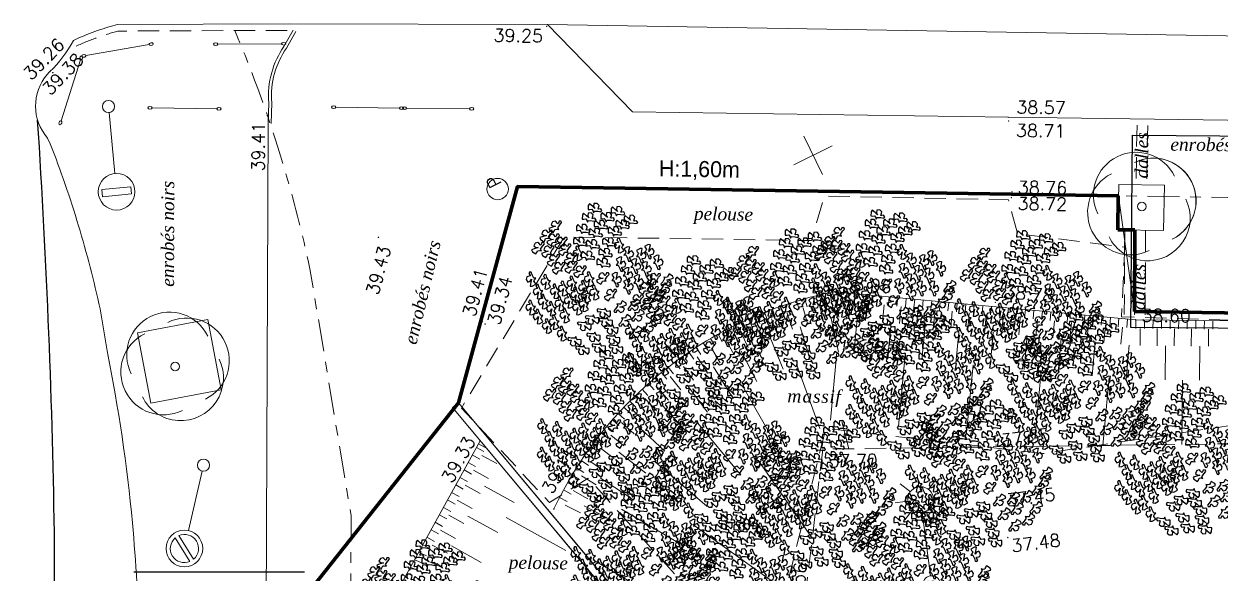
# Model space of a CAD drawing. Extents: x 996 to 1166918, y 537 to 295728.
# Drawn here: x 1043.31 to 1071.31, y 702.72 to 715.56 of the extents above; entities that cross this region are included whole.
import ezdxf

# ---------------------------------------------------------------- set-up
doc = ezdxf.new("R2010")
doc.units = 0
doc.header["$MEASUREMENT"] = 0
for name, pattern in [('CONTINU', [0]), ('DGN2', [0.75, 0.5, -0.25]), ('DGN3', [1.25, 1, -0.25]), ('DGN4', [1.5, 0.75, -0.25, 0.25, -0.25])]:
    doc.linetypes.add(name, pattern=pattern)
doc.layers.get('0').update_dxf_attribs({"linetype": 'CONTINUOUS', "lineweight": 0})
doc.layers.add('BORDURE', color=7, linetype='CONTINU')
doc.layers.add('Buissons', color=7, linetype='CONTINUOUS', true_color=0x04ec8b)
doc.layers.add('Trottoirs', color=7, linetype='CONTINUOUS', true_color=0xffffff)
for name, color, linetype, lineweight in [('CF-FON-CADASTRE-DIGITALISE', 6, 'DGN4', 0), ('CF-TOPO-ALTITUDE-TN', 94, 'CONTINUOUS', 0), ('CF-TOPO-ALTITUDE-VOIRIE', 7, 'CONTINUOUS', 0), ('CF-TOPO-BATI', 7, 'CONTINUOUS', 0), ('CF-TOPO-CARROYAGE', 7, 'CONTINUOUS', 0), ('CF-TOPO-ECL-SIGNAL', 6, 'CONTINUOUS', 0), ('CF-TOPO-MOBILIER-FIXE', 7, 'CONTINUOUS', 0), ('CF-TOPO-MOBILIER-LEGER', 7, 'CONTINUOUS', 0), ('CF-TOPO-NATURE-MATERIAUX-TXT', 7, 'CONTINUOUS', 0), ('CF-TOPO-RELIEF-NATUREL', 94, 'CONTINUOUS', 0), ('CF-TOPO-SIGNAL-NON-ELECT', 6, 'CONTINUOUS', 0), ('CF-TOPO-VEGETATION', 94, 'CONTINUOUS', 0), ('CF-TOPO-VOIRIE', 7, 'CONTINUOUS', 0), ('DIVERS', 7, 'CONTINU', 5), ('Grilles', 1, 'CONTINUOUS', 158), ('Texte projet', 7, 'CONTINU', 5)]:
    doc.layers.add(name, color=color, linetype=linetype, lineweight=lineweight)
doc.layers.add('Clôtures', color=7, linetype='CONTINUOUS', lineweight=120, true_color=0x04c83f)
doc.layers.get('Grilles').off()
doc.styles.add('LEROY', font='j_leroy')
doc.styles.add('SIMPLEX', font='simplex.shx')
doc.styles.add('Style-Times New Roman IF', font='timesi.ttf')

# ---------------------------------------------------------------- blocks, each defined once
blk = doc.blocks.new('BL79', base_point=(1.5, 1))
blk.add_lwpolyline([(1, 0.5), (1, 1.5), (2, 1.5), (2, 0.5), (1, 0.5)])
blk = doc.blocks.new('cf815panneau-stationnement-interdit')
at = {"color": 0, "linetype": 'Continuous'}
for p, q in [((0, -1.571), (0, -0.142)), ((0.195, -2.266), (-0.266, -1.805)), ((0.265, -2.195), (-0.196, -1.734))]:
    blk.add_line(p, q, dxfattribs=at)
at = {"color": 0}
blk.add_circle((0, 0), 0.142, dxfattribs=at)
at = {"color": 0, "linetype": 'Continuous'}
blk.add_circle((0, -2), 0.429, dxfattribs=at)
blk.add_circle((0, -2), 0.429, dxfattribs=at)
for start, end in [(323.6531, 126.3469), (143.7455, 306.2544)]:
    blk.add_arc((0, -2), 0.33, start, end, dxfattribs=at)
blk = doc.blocks.new('cf182poubelle')
at = {"color": 0}
blk.add_circle((0, 0), 0.25, dxfattribs=at)
at = {"color": 0, "style": 'SIMPLEX'}
blk.add_text('P', height=0.3, rotation=180, dxfattribs=at).set_placement((-0.065, 0.151))
blk = doc.blocks.new('cf232lampadaire-droit')
at = {"color": 0, "flags": 128}
for points in [[(0, -1.7), (0, -1.7), (0, -0.2)], [(-0.212132, -1.787868), (-0.424264, -1.575736)], [(0.212132, -1.787868), (0.424264, -1.575736)], [(-0.3, -2), (-0.6, -2)], [(-0.424264, -2.424264), (-0.212132, -2.212132)], [(0.424264, -2.424264), (0.212132, -2.212132)], [(0.6, -2), (0.3, -2)], [(0, -2.3), (0, -2.6)]]:
    blk.add_lwpolyline(points, dxfattribs=at)
at = {"color": 0}
for centre, radius in [((0, 0), 0.2), ((0, -2), 0.3)]:
    blk.add_circle(centre, radius, dxfattribs=at)
blk = doc.blocks.new('cf30arbre20')
blk.add_circle((0, 0), 0.1)
for centre, start, end in [((0, 0.3), 0, 180), ((-0.3, 0), 90, 270), ((0.3, 0), 270, 90), ((0, -0.3), 180, 0)]:
    blk.add_arc(centre, 1, start, end)
blk = doc.blocks.new('cf39entourage-arbre-carre')
at = {"color": 0}
for p, q in [((0, 0), (0, 1)), ((0, 1), (1, 1)), ((1, 1), (1, 0)), ((1, 0), (0, 0))]:
    blk.add_line(p, q, dxfattribs=at)
blk = doc.blocks.new('cf132arceau-vehicules')
blk.add_line((0.031, 0), (0.969, 0))
for centre in [(0, 0), (1, 0)]:
    blk.add_circle(centre, 0.0314)
blk = doc.blocks.new('cf812panneau-sens-interdit')
at = {"color": 0, "linetype": 'Continuous'}
for p, q in [((0, -1.571), (0, -0.142)), ((-0.343, -2.086), (-0.343, -1.915)), ((0.343, -1.915), (-0.343, -1.915)), ((0.343, -2.086), (0.343, -1.915)), ((0.343, -2.086), (-0.343, -2.086))]:
    blk.add_line(p, q, dxfattribs=at)
at = {"color": 0}
blk.add_circle((0, 0), 0.142, dxfattribs=at)
at = {"color": 0, "linetype": 'Continuous'}
blk.add_circle((0, -2), 0.429, dxfattribs=at)
blk.add_circle((0, -2), 0.429, dxfattribs=at)
blk = doc.blocks.new('CROIX')
at = {"linetype": 'CONTINU'}
for p, q in [((0, 0.5), (0, -0.5)), ((-0.5, 0), (0.5, 0))]:
    blk.add_line(p, q, dxfattribs=at)
blk = doc.blocks.new('BRANCHS', base_point=(1.4853, 0.588))
for p, q in [((1.4971, 0.6014), (1.4858, 0.588)), ((1.4858, 0.588), (1.5005, 0.5883)), ((1.5146, 0.6522), (1.4864, 0.6366)), ((1.4864, 0.6366), (1.4921, 0.6254)), ((1.4921, 0.6254), (1.5019, 0.6135)), ((1.5019, 0.6135), (1.4971, 0.6014)), ((1.5005, 0.5883), (1.5139, 0.5633)), ((1.5139, 0.5633), (1.5211, 0.5412)), ((1.5313, 0.6501), (1.5146, 0.6522)), ((1.5199, 0.5964), (1.5255, 0.6211)), ((1.5292, 0.6122), (1.5199, 0.5964)), ((1.5255, 0.6211), (1.5313, 0.6501)), ((1.5291, 0.572), (1.5482, 0.5759)), ((1.5308, 0.5654), (1.5291, 0.572)), ((1.5487, 0.6203), (1.5292, 0.6122)), ((1.5407, 0.5536), (1.5308, 0.5654)), ((1.5482, 0.5759), (1.5568, 0.5791)), ((1.5622, 0.5996), (1.5487, 0.6203)), ((1.5568, 0.5791), (1.5622, 0.5996)), ((1.5211, 0.5412), (1.5336, 0.5396)), ((1.5336, 0.5396), (1.5407, 0.5536))]:
    blk.add_line(p, q)
blk = doc.blocks.new('ARBRE12')
at = {"yscale": 3, "zscale": 3}
for p, xscale, rotation in [((-0.069, 1.578), 3.00000000000064, 60.00000000000705), ((0.466, 1.504), 3.00000000000064, 60.00000000000705), ((-0.882, 1.184), 3.00000000000064, 119.9999999999929), ((-0.207, 1.356), 3.00000000000064, 60.00000000000705), ((0.069, 1.181), 3.00000000000064, 60.00000000000705), ((0.225, 1.366), 3.00000000000064, 60.00000000000705), ((0.578, 1.19), 3.00000000000064, 60.00000000000705), ((0.768, 1.301), 3.00000000000064, 60.00000000000705), ((-1.098, 0.971), 3.00000000000064, 119.9999999999929), ((-0.934, 0.879), 3.00000000000064, 119.9999999999929), ((-0.345, 1.088), 3.00000000000064, 60.00000000000705), ((-0.051, 0.996), 3.00000000000064, 60.00000000000705), ((0.397, 1.033), 3.00000000000064, 60.00000000000705), ((-1.287, 0.685), 3.00000000000064, 119.9999999999929), ((-1.055, 0.602), 3.00000000000064, 119.9999999999929), ((-0.744, 0.805), 3.00000000000064, 119.9999999999929), ((-0.658, 0.648), 3.00000000000064, 119.9999999999929), ((-0.414, 0.783), 3.00000000000064, 60.00000000000705), ((-0.12, 0.728), 3.00000000000064, 60.00000000000705), ((0.268, 0.774), 3.00000000000064, 60.00000000000705), ((0.645, 0.837), 3, 180), ((-0.925, 0.399), 3.00000000000064, 119.9999999999929), ((-0.528, 0.436), 3.00000000000064, 119.9999999999929), ((-0.321, 0.652), 3, 180), ((-0.232, 0.46), 3.00000000000064, 60.00000000000705), ((0.13, 0.294), 3.00000000000064, 60.00000000000705), ((0.181, 0.525), 3.00000000000064, 60.00000000000705), ((-0.804, 0.214), 3.00000000000064, 119.9999999999929), ((-0.511, 0.232), 3.00000000000064, 119.9999999999929), ((-0.304, 0.131), 3.00000000000064, 119.9999999999929), ((-1.417, 0.051), 3, 180), ((-1.072, -0.013), 3, 180), ((-0.459, -0.05), 3, 180), ((-0.054, 0.051), 3, 180), ((0.23, -0.026), 3.00000000000064, 119.9999999999929), ((1.573, 0.076), 3.00000000000064, 299.999999999993), ((-1.253, -0.244), 3, 180), ((-0.856, -0.235), 3, 180), ((-0.666, -0.17), 3, 180), ((-0.373, -0.318), 3, 180), ((-0.192, -0.152), 3, 180), ((-0.131, -0.328), 3, 180), ((0.067, -0.263), 3, 180), ((0.412, -0.414), 3.00000000000064, 119.9999999999929), ((1.383, -0.293), 3.00000000000064, 299.999999999993), ((1.538, -0.099), 3.00000000000064, 299.999999999993), ((-1.425, -0.614), 3, 180), ((-1.132, -0.475), 3, 180), ((-0.942, -0.642), 3, 180), ((-0.744, -0.522), 3, 180), ((-0.528, -0.457), 3, 180), ((-0.33, -0.614), 3, 180), ((-0.183, -0.54), 3, 180), ((0.477, -0.552), 3.00000000000064, 299.999999999993), ((0.805, -0.506), 3.00000000000064, 299.999999999993), ((1.116, -0.469), 3.00000000000064, 299.999999999993), ((-1.253, -0.826), 3, 180), ((-0.873, -0.956), 3, 180), ((-0.623, -0.799), 3, 180), ((-0.069, -0.807), 3.00000000000064, 240.0000000000071), ((0.208, -0.65), 3.00000000000064, 240.0000000000071), ((0.251, -0.863), 3.00000000000064, 240.0000000000071), ((0.589, -0.875), 3.00000000000064, 299.999999999993), ((0.891, -0.755), 3.00000000000064, 299.999999999993), ((1.34, -0.728), 3.00000000000064, 299.999999999993), ((-1.037, -1.048), 3, 180), ((-0.692, -1.224), 3, 180), ((-0.25, -0.955), 3.00000000000064, 240.0000000000071), ((0.38, -1.038), 3.00000000000064, 240.0000000000071), ((0.84, -1.143), 3.00000000000064, 299.999999999993), ((1.159, -1.005), 3.00000000000064, 299.999999999993), ((-0.482, -1.316), 3.00000000000064, 240.0000000000071), ((-0.034, -1.214), 3.00000000000064, 240.0000000000071), ((0.087, -1.463), 3.00000000000064, 240.0000000000071), ((0.423, -1.269), 3.00000000000064, 240.0000000000071), ((-0.293, -1.519), 3.00000000000064, 240.0000000000071), ((0.492, -1.491), 3.00000000000064, 240.0000000000071)]:
    blk.add_blockref('BRANCHS', p, dxfattribs=dict(at, xscale=xscale, rotation=rotation))
at = {"xscale": 3, "yscale": 3, "zscale": 3}
for p in [(0.641, 0.59), (0.935, 0.553), (1.124, 0.645), (1.331, 0.396), (0.46, 0.35), (0.624, 0.1), (0.805, 0.304), (1.055, 0.239), (0.357, -0.01), (0.633, -0.177), (0.874, -0.066), (1.167, -0.066)]:
    blk.add_blockref('BRANCHS', p, dxfattribs=at)
blk = doc.blocks.new('A$C18F56CE4')
at = {"layer": 'Buissons', "color": 112, "ltscale": 0.05}
for p in [(1.844, -2.189), (8.462, -2.34), (6.455, -2.787), (11.872, -2.827), (4.161, -3.416), (9.331, -4.628), (13.115, -4.725), (18.651, -5.395), (2.116, -5.63), (22.812, -5.724), (4.811, -6.327), (15.628, -6.412), (10.719, -6.711), (7.056, -7.194), (2.894, -8.621), (9.273, -9.019), (4.96, -9.467), (-2.186, -10.063), (-0.55, -11.512), (2.385, -11.642), (7.237, -11.592), (5.06, -12.635), (7.926, -14.164), (1.3, -14.421), (-0.969, -14.533), (5.367, -15.619), (3.423, -16.893), (-0.204, -17.822)]:
    blk.add_blockref('ARBRE12', p, dxfattribs=at)

msp = doc.modelspace()

# ---------------------------------------------------------------- linework, layer by layer
msp.add_line((1055.569, 715.548), (1098.75, 714.833))
at = {"ltscale": 0.05}
for p, q in [((1053.482, 706.703), (1053.344, 706.587)), ((1061.101, 697.607), (1053.482, 706.703)), ((1053.344, 706.587), (1060.964, 697.492))]:
    msp.add_line(p, q, dxfattribs=at)
at = {"layer": 'BORDURE'}
msp.add_line((1043.858, 664.112), (1044.031, 703.344), dxfattribs=at)
msp.add_arc((850.245, 700.609), 193.805, 0.80853, 3.7574, dxfattribs=at)
at = {"layer": 'CF-FON-CADASTRE-DIGITALISE', "lineweight": 0, "flags": 128}
msp.add_lwpolyline([(1050.968, 703.567), (1053.482, 706.703), (1054.868, 711.757), (1098.804, 711.085), (1101.999, 712.978), (1112.616, 712.853), (1112.579, 707.868), (1117.23, 707.834), (1117.273, 710.777), (1153.907, 710.161, -0.128061), (1156.194, 709.608, -0.158091), (1158.331, 707.385, 0.029168), (1158.834, 706.487, -0.115233), (1159.602, 701.898), (1159.408, 609.46), (1158.951, 609.468), (1158.813, 602.433), (1152.032, 598.153, -0.108271), (1148.523, 597.143), (1064.89, 598.051, -0.391305), (1050.624, 612.661), (1050.97, 704.056), (1050.006, 709.836, 0.020715), (1049.379, 712.281, 0.027295), (1048.249, 715.408)], format="xyb", dxfattribs=at)
at = {"layer": 'CF-TOPO-ALTITUDE-TN', "lineweight": 0, "flags": 128}
for points in [[(1066.429, 711.502, 1), (1066.42, 711.498, 1), (1066.429, 711.502)], [(1062.294, 709.301, 1), (1062.285, 709.297, 1), (1062.294, 709.301)], [(1066.054, 709.051, 1), (1066.045, 709.046, 1), (1066.054, 709.051)], [(1069.338, 708.643, 1), (1069.329, 708.639, 1), (1069.338, 708.643)], [(1054.111, 708.547, 1), (1054.102, 708.542, 1), (1054.111, 708.547)], [(1058.097, 707.295, 1), (1058.088, 707.29, 1), (1058.097, 707.295)], [(1053.992, 705.809, 1), (1053.983, 705.805, 1), (1053.992, 705.809)], [(1062.016, 705.62, 1), (1062.007, 705.616, 1), (1062.016, 705.62)], [(1066.068, 705.713, 1), (1066.059, 705.709, 1), (1066.068, 705.713)], [(1055.719, 704.22, 1), (1055.71, 704.215, 1), (1055.719, 704.22)], [(1066.192, 704.318, 1), (1066.183, 704.313, 1), (1066.192, 704.318)], [(1061.46, 703.097, 1), (1061.451, 703.093, 1), (1061.46, 703.097)]]:
    msp.add_lwpolyline(points, format="xyb", dxfattribs=at)
at = {"layer": 'CF-TOPO-ALTITUDE-TN', "lineweight": 0}
for p in [(1066.424, 711.5), (1062.289, 709.299), (1066.05, 709.048), (1069.333, 708.641), (1054.107, 708.544), (1058.092, 707.292), (1053.987, 705.807), (1062.011, 705.618), (1066.064, 705.711), (1055.715, 704.218), (1066.187, 704.316), (1061.456, 703.095)]:
    msp.add_point(p, dxfattribs=at)
at = {"layer": 'CF-TOPO-ALTITUDE-VOIRIE', "lineweight": 0, "flags": 128}
for points in [[(1055.551, 715.509, 1), (1055.542, 715.504, 1), (1055.551, 715.509)], [(1043.925, 714.451, 1), (1043.916, 714.446, 1), (1043.925, 714.451)], [(1043.993, 714.427, 1), (1043.984, 714.423, 1), (1043.993, 714.427)], [(1049.012, 713.423, 1), (1049.003, 713.419, 1), (1049.012, 713.423)], [(1066.359, 713.383, 1), (1066.35, 713.379, 1), (1066.359, 713.383)], [(1066.364, 713.293, 1), (1066.355, 713.289, 1), (1066.364, 713.293)], [(1066.441, 711.639, 1), (1066.433, 711.634, 1), (1066.441, 711.639)], [(1051.615, 710.575, 1), (1051.606, 710.57, 1), (1051.615, 710.575)], [(1054.046, 708.601, 1), (1054.037, 708.597, 1), (1054.046, 708.601)], [(1066.344, 703.552, 1), (1066.335, 703.547, 1), (1066.344, 703.552)]]:
    msp.add_lwpolyline(points, format="xyb", dxfattribs=at)
at = {"layer": 'CF-TOPO-BATI', "lineweight": 0}
msp.add_line((1053.344, 706.587), (1053.482, 706.703), dxfattribs=at)
at = {"layer": 'CF-TOPO-BATI', "lineweight": 0, "flags": 128}
for points in [[(1061.101, 697.607), (1056.289, 703.342), (1053.482, 706.703)], [(1060.964, 697.492), (1056.151, 703.227), (1053.344, 706.587)]]:
    msp.add_lwpolyline(points, dxfattribs=at)
at = {"layer": 'CF-TOPO-RELIEF-NATUREL', "lineweight": 0}
for p, q in [((1061.783, 709.186), (1061.832, 708.992)), ((1061.977, 709.233), (1062.022, 709.038)), ((1062.173, 709.276), (1062.213, 709.08)), ((1062.37, 709.291), (1062.352, 709.092)), ((1062.569, 709.273), (1062.551, 709.074)), ((1062.768, 709.254), (1062.75, 709.055)), ((1062.968, 709.236), (1062.949, 709.037)), ((1063.167, 709.217), (1063.148, 709.018)), ((1063.366, 709.199), (1063.347, 708.999)), ((1063.565, 709.18), (1063.546, 708.981)), ((1063.764, 709.161), (1063.745, 708.962)), ((1063.963, 709.143), (1063.945, 708.944)), ((1060.829, 708.889), (1060.898, 708.702)), ((1061.017, 708.957), (1061.082, 708.768)), ((1061.206, 709.02), (1061.268, 708.83)), ((1061.397, 709.08), (1061.455, 708.888)), ((1061.549, 708.916), (1061.659, 708.531)), ((1061.59, 709.135), (1061.643, 708.942)), ((1061.927, 709.016), (1062.021, 708.627)), ((1062.309, 709.099), (1062.386, 708.707)), ((1062.65, 709.064), (1062.613, 708.666)), ((1063.049, 709.027), (1063.011, 708.629)), ((1063.447, 708.99), (1063.41, 708.592)), ((1063.845, 708.953), (1063.808, 708.555)), ((1064.162, 709.124), (1064.144, 708.925)), ((1064.243, 708.916), (1064.206, 708.517)), ((1064.361, 709.106), (1064.343, 708.906)), ((1064.561, 709.087), (1064.542, 708.888)), ((1064.642, 708.878), (1064.604, 708.48)), ((1064.76, 709.068), (1064.741, 708.869)), ((1064.959, 709.05), (1064.94, 708.851)), ((1065.158, 709.031), (1065.139, 708.832)), ((1065.357, 709.013), (1065.339, 708.813)), ((1065.556, 708.994), (1065.538, 708.795)), ((1065.755, 708.975), (1065.737, 708.776)), ((1065.955, 708.957), (1065.936, 708.758)), ((1066.154, 708.938), (1066.135, 708.739)), ((1066.353, 708.92), (1066.334, 708.72)), ((1066.552, 708.901), (1066.533, 708.702)), ((1066.751, 708.882), (1066.732, 708.683)), ((1066.95, 708.864), (1066.932, 708.665)), ((1060.092, 708.578), (1060.177, 708.398)), ((1060.273, 708.662), (1060.355, 708.479)), ((1060.457, 708.742), (1060.535, 708.557)), ((1060.642, 708.817), (1060.716, 708.631)), ((1060.807, 708.667), (1060.95, 708.294)), ((1061.175, 708.799), (1061.302, 708.42)), ((1062.203, 708.669), (1062.374, 707.887)), ((1062.812, 708.648), (1062.738, 707.851)), ((1065.04, 708.841), (1065.003, 708.443)), ((1065.438, 708.804), (1065.401, 708.406)), ((1065.836, 708.767), (1065.799, 708.369)), ((1066.235, 708.73), (1066.197, 708.331)), ((1066.633, 708.693), (1066.596, 708.294)), ((1067.031, 708.655), (1066.994, 708.257)), ((1067.149, 708.845), (1067.131, 708.646)), ((1067.348, 708.827), (1067.33, 708.627)), ((1067.429, 708.618), (1067.392, 708.22)), ((1067.548, 708.808), (1067.529, 708.609)), ((1067.747, 708.789), (1067.728, 708.59)), ((1067.828, 708.581), (1067.791, 708.183)), ((1067.946, 708.771), (1067.927, 708.572)), ((1068.145, 708.752), (1068.126, 708.553)), ((1068.344, 708.734), (1068.326, 708.534)), ((1068.543, 708.715), (1068.525, 708.516)), ((1068.742, 708.696), (1068.724, 708.497)), ((1068.942, 708.678), (1068.923, 708.479)), ((1069.141, 708.659), (1069.122, 708.46)), ((1069.34, 708.641), (1069.338, 708.441)), ((1069.54, 708.639), (1069.538, 708.439)), ((1069.74, 708.637), (1069.738, 708.437)), ((1069.94, 708.635), (1069.938, 708.435)), ((1070.14, 708.633), (1070.138, 708.433)), ((1070.34, 708.632), (1070.338, 708.432)), ((1070.54, 708.63), (1070.538, 708.43)), ((1070.74, 708.628), (1070.738, 708.428)), ((1070.94, 708.626), (1070.938, 708.426)), ((1071.14, 708.624), (1071.138, 708.424)), ((1059.558, 708.304), (1059.655, 708.129)), ((1059.734, 708.399), (1059.827, 708.222)), ((1059.912, 708.491), (1060.001, 708.312)), ((1060.089, 708.355), (1060.264, 707.996)), ((1060.445, 708.519), (1060.604, 708.152)), ((1061.48, 708.478), (1061.718, 707.714)), ((1063.609, 708.573), (1063.534, 707.777)), ((1064.405, 708.499), (1064.331, 707.702)), ((1065.202, 708.424), (1065.127, 707.628)), ((1065.998, 708.35), (1065.924, 707.553)), ((1068.226, 708.544), (1068.189, 708.145)), ((1068.624, 708.507), (1068.587, 708.108)), ((1069.023, 708.469), (1068.985, 708.071)), ((1069.438, 708.44), (1069.434, 708.04)), ((1069.838, 708.436), (1069.834, 708.036)), ((1070.238, 708.433), (1070.234, 708.033)), ((1070.638, 708.429), (1070.634, 708.029)), ((1071.038, 708.425), (1071.034, 708.025)), ((1059.213, 708.102), (1059.318, 707.932)), ((1059.385, 708.205), (1059.485, 708.032)), ((1059.741, 708.176), (1059.932, 707.825)), ((1060.776, 708.225), (1061.079, 707.484)), ((1066.795, 708.276), (1066.72, 707.479)), ((1067.591, 708.201), (1067.517, 707.405)), ((1068.388, 708.127), (1068.314, 707.33)), ((1069.184, 708.052), (1069.11, 707.256)), ((1070.034, 708.034), (1070.026, 707.234)), ((1070.834, 708.027), (1070.826, 707.227)), ((1058.712, 707.772), (1058.828, 707.608)), ((1058.877, 707.885), (1058.989, 707.72)), ((1059.044, 707.996), (1059.152, 707.827)), ((1059.07, 707.774), (1059.29, 707.44)), ((1059.401, 707.982), (1059.607, 707.639)), ((1060.097, 707.912), (1060.463, 707.2)), ((1062.34, 707.888), (1062.191, 706.295)), ((1063.933, 707.739), (1063.784, 706.146)), ((1058.391, 707.534), (1058.513, 707.376)), ((1058.55, 707.654), (1058.669, 707.494)), ((1058.748, 707.552), (1058.983, 707.227)), ((1059.448, 707.541), (1059.874, 706.864)), ((1061.396, 707.606), (1061.937, 706.1)), ((1065.526, 707.591), (1065.377, 705.998)), ((1058.08, 707.282), (1058.209, 707.129)), ((1058.234, 707.41), (1058.36, 707.254)), ((1058.436, 707.315), (1058.685, 707.002)), ((1067.119, 707.442), (1066.97, 705.849)), ((1068.712, 707.293), (1068.563, 705.703)), ((1070.426, 707.231), (1070.412, 705.727)), ((1057.78, 707.017), (1057.916, 706.87)), ((1057.929, 707.151), (1058.061, 707.001)), ((1058.135, 707.066), (1058.397, 706.763)), ((1058.832, 707.116), (1059.315, 706.478)), ((1060.165, 707.039), (1060.957, 705.649)), ((1057.492, 706.739), (1057.634, 706.598)), ((1057.635, 706.88), (1057.774, 706.736)), ((1057.844, 706.803), (1058.119, 706.512)), ((1058.256, 706.639), (1058.793, 706.046)), ((1057.217, 706.45), (1057.365, 706.315)), ((1057.353, 706.596), (1057.498, 706.458)), ((1057.566, 706.529), (1057.853, 706.25)), ((1056.954, 706.148), (1057.108, 706.02)), ((1057.084, 706.3), (1057.235, 706.169)), ((1057.299, 706.242), (1057.598, 705.976)), ((1057.724, 706.114), (1058.31, 705.569)), ((1059.049, 706.268), (1060.07, 705.035)), ((1062.453, 706.261), (1062.62, 705.626)), ((1064.58, 706.072), (1064.541, 705.651)), ((1056.705, 705.835), (1056.864, 705.714)), ((1056.828, 705.993), (1056.984, 705.868)), ((1057.045, 705.944), (1057.355, 705.692)), ((1053.903, 705.655), (1054.078, 705.559)), ((1053.952, 705.743), (1054.106, 705.658)), ((1056.469, 705.512), (1056.633, 705.398)), ((1056.585, 705.675), (1056.746, 705.557)), ((1056.805, 705.636), (1057.125, 705.397)), ((1057.239, 705.545), (1057.869, 705.053)), ((1067.766, 705.774), (1067.759, 705.692)), ((1053.71, 705.305), (1053.885, 705.209)), ((1053.807, 705.48), (1053.982, 705.384)), ((1054.03, 705.471), (1054.38, 705.278)), ((1056.356, 705.347), (1056.523, 705.236)), ((1056.577, 705.317), (1056.908, 705.092)), ((1058.084, 705.316), (1059.301, 704.278)), ((1060.5, 705.361), (1061.763, 703.534)), ((1053.517, 704.955), (1053.692, 704.858)), ((1053.613, 705.13), (1053.788, 705.034)), ((1053.837, 705.121), (1054.187, 704.928)), ((1056.142, 705.009), (1056.313, 704.906)), ((1056.247, 705.179), (1056.416, 705.072)), ((1056.364, 704.989), (1056.704, 704.779)), ((1056.804, 704.937), (1057.475, 704.501)), ((1053.42, 704.78), (1053.595, 704.683)), ((1053.643, 704.771), (1053.993, 704.578)), ((1054.09, 704.753), (1054.79, 704.366)), ((1055.943, 704.663), (1056.118, 704.567)), ((1056.04, 704.837), (1056.214, 704.737)), ((1053.227, 704.43), (1053.402, 704.333)), ((1053.323, 704.605), (1053.498, 704.508)), ((1053.45, 704.421), (1053.8, 704.227)), ((1055.849, 704.486), (1056.026, 704.394)), ((1056.165, 704.652), (1056.514, 704.456)), ((1053.13, 704.255), (1053.305, 704.158)), ((1055.981, 704.307), (1056.338, 704.126)), ((1056.425, 704.292), (1057.131, 703.916)), ((1057.297, 704.212), (1058.675, 703.4)), ((1052.937, 703.905), (1053.112, 703.808)), ((1053.033, 704.08), (1053.208, 703.983)), ((1053.257, 704.071), (1053.607, 703.877)), ((1053.703, 704.052), (1054.404, 703.666)), ((1054.597, 704.016), (1055.998, 703.242)), ((1058.969, 703.852), (1061.575, 701.994)), ((1052.743, 703.554), (1052.918, 703.458)), ((1052.84, 703.73), (1053.015, 703.633)), ((1053.063, 703.72), (1053.413, 703.527)), ((1052.646, 703.379), (1052.824, 703.288)), ((1052.871, 703.373), (1053.224, 703.184)), ((1053.317, 703.352), (1054.017, 702.965)), ((1052.453, 703.029), (1052.637, 702.949)), ((1052.55, 703.204), (1052.731, 703.119)), ((1052.684, 703.034), (1053.048, 702.869)), ((1056.633, 703.029), (1058.012, 702.217)), ((1052.356, 702.854), (1052.542, 702.78))]:
    msp.add_line(p, q, dxfattribs=at)
at = {"layer": 'CF-TOPO-RELIEF-NATUREL', "lineweight": 0, "flags": 128}
msp.add_lwpolyline([(1055.715, 704.218, -0.106411), (1058.092, 707.292, -0.127993), (1062.289, 709.299), (1069.333, 708.641), (1080.361, 708.536)], format="xyb", dxfattribs=at)
at = {"layer": 'CF-TOPO-RELIEF-NATUREL', "linetype": 'DGN2', "lineweight": 0, "flags": 128}
msp.add_lwpolyline([(1061.065, 697.659), (1062.011, 705.618), (1071.509, 705.741), (1080.256, 706.182), (1080.361, 708.536)], dxfattribs=at)
at = {"layer": 'CF-TOPO-RELIEF-NATUREL', "lineweight": 0, "flags": 128}
msp.add_lwpolyline([(1054.577, 688.54), (1052.442, 695.988), (1051.779, 701.809), (1053.987, 705.807)], dxfattribs=at)
at = {"layer": 'CF-TOPO-RELIEF-NATUREL', "lineweight": 0}
msp.add_point((1055.715, 704.218), dxfattribs=at)
at = {"layer": 'CF-TOPO-VEGETATION', "linetype": 'DGN2', "lineweight": 0, "flags": 128}
msp.add_lwpolyline([(1079.801, 708.375), (1069.002, 708.71), (1069.078, 710.339), (1066.569, 710.655), (1066.353, 711.452), (1062.045, 711.535), (1061.748, 710.496), (1055.957, 710.581), (1053.555, 706.576), (1055.615, 704.365), (1056.515, 704.941), (1060.662, 700.347), (1062.078, 706.104), (1067.161, 705.513), (1072.4, 706.298), (1079.087, 705.948), (1080.053, 706.451, 0.275602), (1080.597, 707.367, 0.345891)], format="xyb", close=True, dxfattribs=at)
at = {"layer": 'CF-TOPO-VOIRIE', "lineweight": 0, "flags": 128}
for points in [[(1044.474, 715.18, -0.022693), (1044.973, 715.386, -0.022943), (1045.494, 715.547), (1049.524, 715.564)], [(1049.483, 696.769), (1049.419, 697.011, -0.026378), (1049.156, 698.027, -0.023773), (1049.011, 698.963), (1048.977, 699.969), (1049.031, 713.234), (1049.042, 713.716, -0.088643), (1049.111, 714.427, -0.0835), (1049.399, 715.036), (1049.617, 715.418)], [(1049.101, 713.233), (1049.112, 713.718, -0.089091), (1049.179, 714.408, -0.083896), (1049.458, 714.999), (1049.678, 715.383)], [(1045.863, 673.337), (1045.915, 696.79), (1045.951, 698.346, 0.037137), (1045.851, 703.89, 0.027215), (1045.257, 707.913), (1045.093, 708.899, 0.019678), (1044.591, 710.84, 0.019959), (1043.928, 712.762), (1043.867, 712.895, -0.375922), (1043.859, 714.383, -0.019974), (1043.921, 714.448, 0.073156), (1044.474, 715.18)]]:
    msp.add_lwpolyline(points, format="xyb", dxfattribs=at)
at = {"layer": 'CF-TOPO-VOIRIE', "linetype": 'DGN2', "lineweight": 0, "flags": 128}
msp.add_lwpolyline([(1044.538, 715.044, -0.022693), (1045.024, 715.245, -0.022136), (1045.514, 715.397), (1049.525, 715.414)], format="xyb", dxfattribs=at)
at = {"layer": 'CF-TOPO-VOIRIE', "lineweight": 0, "flags": 128}
for points in [[(1049.524, 715.564), (1055.569, 715.548), (1057.555, 713.511), (1066.355, 713.381), (1086.869, 713.101), (1096.771, 712.867), (1098.75, 714.833), (1098.757, 714.826), (1107.892, 714.68), (1113.585, 714.622)], [(1053.497, 706.704), (1054.868, 711.757), (1068.926, 711.544)], [(1050.044, 702.355), (1053.347, 706.573)]]:
    msp.add_lwpolyline(points, dxfattribs=at)
at = {"layer": 'CF-TOPO-VOIRIE', "linetype": 'DGN2', "lineweight": 0, "flags": 128}
for points in [[(1069.365, 713.194), (1069.338, 711.8)], [(1069.615, 713.189), (1069.588, 711.795)], [(1069.076, 710.734), (1069.065, 708.763)], [(1069.316, 710.732), (1069.305, 708.762)], [(1069.566, 710.731), (1069.555, 708.76)]]:
    msp.add_lwpolyline(points, dxfattribs=at)
at = {"layer": 'Clôtures', "ltscale": 0.05}
for p, q in [((1068.926, 711.544), (1068.917, 710.75)), ((1068.917, 710.75), (1069.316, 710.748)), ((1069.316, 710.748), (1069.306, 708.839))]:
    msp.add_line(p, q, dxfattribs=at)
for points in [[(1059.895, 692.165), (1052.927, 692.286), (1050.044, 702.355), (1053.482, 706.703), (1054.868, 711.757), (1068.931, 711.542)], [(1069.306, 708.839), (1080.886, 708.665)]]:
    msp.add_lwpolyline(points, dxfattribs=at)
at = {"layer": 'DIVERS', "ltscale": 0.05}
msp.add_lwpolyline([(1080.886, 708.665), (1069.306, 708.839), (1068.931, 711.542), (1054.868, 711.757), (1053.482, 706.703), (1050.045, 702.357), (1056.06, 681.334), (1056.26, 692.185), (1068.763, 692.031), (1068.766, 692.181), (1069.066, 692.176), (1069.068, 692.326), (1069.708, 692.315), (1069.723, 693.215), (1069.083, 693.226), (1069.165, 700.567), (1069.315, 700.565), (1069.305, 699.925), (1070.203, 699.912), (1070.214, 700.552), (1073.817, 700.518)], dxfattribs=at)
at = {"layer": 'Trottoirs', "ltscale": 0.05}
for points in [[(1069.256, 712.96), (1080.483, 712.877), (1080.45, 708.377), (1069.223, 708.46), (1069.256, 712.96)], [(1049.878, 702.739), (1045.887, 702.737)]]:
    msp.add_lwpolyline(points, dxfattribs=at)

# ---------------------------------------------------------------- block references
at = {"layer": 'CF-TOPO-BATI', "lineweight": 0, "extrusion": (0, 0, -1), "xscale": 1.068668873311333, "yscale": 1.059999999997785, "zscale": 1.064325610755495, "rotation": 181.0511362944398}
msp.add_blockref('cf39entourage-arbre-carre', (-1068.936, 711.81), dxfattribs=at)
at = {"layer": 'CF-TOPO-CARROYAGE', "rotation": 26.18773148999673}
msp.add_blockref('CROIX', (1061.783, 712.491), dxfattribs=at)
at = {"layer": 'CF-TOPO-ECL-SIGNAL', "lineweight": 0, "rotation": 187.4044843532857}
msp.add_blockref('cf232lampadaire-droit', (1064.557, 702.455), dxfattribs=at)
at = {"layer": 'CF-TOPO-MOBILIER-FIXE', "lineweight": 0, "extrusion": (0, 0, -1)}
for p, xscale, zscale, rotation in [((-1044.716, 714.815), 1.597087299893243, 1.263759193791777, 170.0158492720426), ((-1047.797, 715.09), 1.595095329557141, 1.262970834800718, 179.589007122225), ((-1044.166, 713.251), 1.594834265141974, 1.262867477268292, 107.7996357327705), ((-1046.262, 713.602), 1.613364423046458, 1.270182830558849, 180.8437156087818), ((-1050.562, 713.617), 1.589765372117808, 1.26085898185235, 180.8956093425756), ((-1052.219, 713.593), 1.570849281970841, 1.253335263196137, 180.6285881682255)]:
    msp.add_blockref('cf132arceau-vehicules', p, dxfattribs=dict(at, xscale=xscale, zscale=zscale, rotation=rotation))
at = {"layer": 'CF-TOPO-MOBILIER-LEGER', "lineweight": 0, "rotation": 296.1877314899967}
msp.add_blockref('cf182poubelle', (1054.4, 711.701), dxfattribs=at)
at = {"layer": 'CF-TOPO-SIGNAL-NON-ELECT', "lineweight": 0}
for name, p, rotation in [('cf812panneau-sens-interdit', (1045.293, 713.63), 5.40858032653292), ('cf815panneau-stationnement-interdit', (1047.516, 705.241), 347.0703865218131)]:
    msp.add_blockref(name, p, dxfattribs=dict(at, rotation=rotation))
at = {"layer": 'CF-TOPO-VEGETATION', "lineweight": 0}
for p, rotation in [((1069.477, 711.292), 296.1877314899967), ((1069.477, 711.292), 296.1877314899982), ((1046.85, 707.552), 296.1877314899982)]:
    msp.add_blockref('cf30arbre20', p, dxfattribs=dict(at, rotation=rotation))
at = {"layer": 'DIVERS', "xscale": 1.670003774916481, "yscale": 1.670003774916488, "zscale": 1.3916666, "rotation": 280.7892542750583}
msp.add_blockref('BL79', (1046.95, 707.671), dxfattribs=at)
at = {"layer": 'Grilles', "ltscale": 0.05}
msp.add_blockref('A$C18F56CE4', (1054.868, 711.757), dxfattribs=at)

# ---------------------------------------------------------------- texts
at = {"layer": 'CF-TOPO-ALTITUDE-TN', "linetype": 'DGN3', "lineweight": 0, "style": 'SIMPLEX'}
for s, rotation, p in [('38.72', 359.2174, (1066.568, 711.215)), ('39.34', 74.8191, (1054.447, 708.497)), ('38.96', 354.6643, (1062.458, 709.371)), ('38.78', 354.6643, (1066.245, 709.155)), ('38.60', 359.4525, (1069.467, 708.596)), ('39.18', 39.681, (1057.951, 707.299)), ('37.55', 7.2265, (1066.197, 705.666)), ('39.33', 61.0942, (1053.336, 704.794)), ('39.11', 60.1303, (1055.679, 704.54)), ('37.70', 0.7415, (1062.141, 705.189)), ('37.45', 7.2265, (1066.321, 704.27)), ('37.56', 83.2234, (1061.504, 701.794))]:
    msp.add_text(s, height=0.3, rotation=rotation, dxfattribs=at).set_placement(p)
at = {"layer": 'CF-TOPO-ALTITUDE-VOIRIE', "linetype": 'DGN3', "lineweight": 0, "style": 'SIMPLEX'}
for s, rotation, p in [('39.25', 359.2174, (1054.302, 715.149)), ('39.26', 45.629, (1043.482, 714.224)), ('39.38', 46.1468, (1043.93, 713.868)), ('38.57', 359.2174, (1066.538, 713.468)), ('39.41', 89.5627, (1048.943, 712.112)), ('38.71', 359.2174, (1066.529, 712.924)), ('38.76', 359.2174, (1066.571, 711.591)), ('39.43', 74.8191, (1051.603, 709.202)), ('39.41', 74.8191, (1053.867, 708.69)), ('37.48', 7.2265, (1066.442, 703.201))]:
    msp.add_text(s, height=0.3, rotation=rotation, dxfattribs=at).set_placement(p)
at = {"layer": 'CF-TOPO-NATURE-MATERIAUX-TXT', "color": 7, "linetype": 'DGN3', "lineweight": 0, "style": 'Style-Times New Roman IF'}
for s, rotation, p in [('dalles', 89.4039, (1069.62, 711.948)), ('enrobés noirs', 359.5204, (1070.144, 712.598)), ('enrobés noirs', 89.9458, (1046.827, 709.414)), ('enrobés noirs', 76.5856, (1052.497, 708.044)), ('dalles', 89.4039, (1069.551, 708.865))]:
    msp.add_text(s, height=0.3, rotation=rotation, dxfattribs=at).set_placement(p)
at = {"layer": 'CF-TOPO-NATURE-MATERIAUX-TXT', "color": 7, "linetype": 'DGN3', "lineweight": 0, "style": 'Style-Times New Roman IF', "width": 0.999837}
for p in [(1058.991, 710.98), (1054.658, 702.822)]:
    msp.add_text('pelouse', height=0.3, rotation=359.0593, dxfattribs=at).set_placement(p)
at = {"layer": 'CF-TOPO-NATURE-MATERIAUX-TXT', "color": 7, "linetype": 'DGN3', "lineweight": 0, "insert": (1061.809, 706.804), "char_height": 0.3, "attachment_point": 5, "rotation": 359.2917, "line_spacing_factor": 0.725792, "style": 'Style-Times New Roman IF'}
msp.add_mtext('\\T1.087;massif', dxfattribs=at)
at = {"layer": 'Texte projet', "style": 'LEROY'}
msp.add_text('H:1,60m', height=0.375, rotation=358.9495, dxfattribs=at).set_placement((1058.171, 712.001))

doc.saveas('drawing.dxf')
